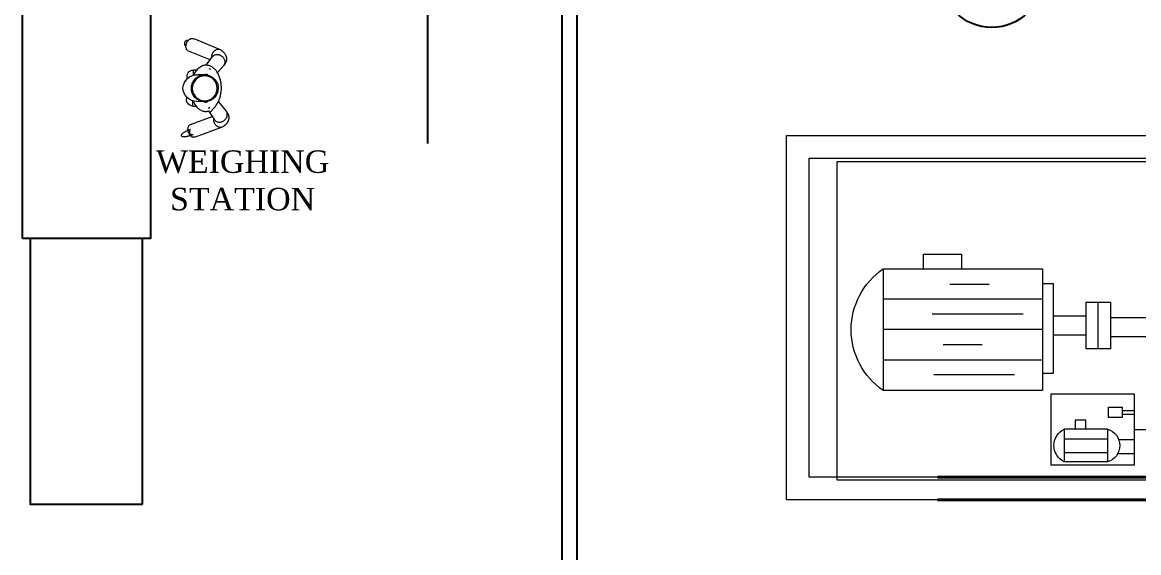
# Model space of a CAD drawing. Header units: millimetres. Extents: x -283029 to -254660, y -24907 to 10674.
# Drawn here: x -279180.2 to -278882, y -18526 to -18384.4 of the extents above; entities that cross this region are included whole.
import ezdxf

# ---------------------------------------------------------------- set-up
doc = ezdxf.new("R2010")
doc.units = ezdxf.units.MM
doc.header["$LTSCALE"] = 100
doc.linetypes.add('HIDDEN', pattern=[0.375, 0.25, -0.125])
for name, color, linetype, lineweight in [('machine layout', 21, 'Continuous', 20), ('RACK', 211, 'Continuous', 9), ('WAL', 52, 'Continuous', 40)]:
    doc.layers.add(name, color=color, linetype=linetype, lineweight=lineweight)

# ---------------------------------------------------------------- blocks, each defined once
blk = doc.blocks.new('mixer top view')
at = {"layer": 'machine layout'}
for p, q in [((6.85, 256.63), (6.85, 32.63)), ((90.85, 256.63), (6.85, 256.63)), ((90.85, 32.63), (90.85, 256.63)), ((35.15, 244.44), (67.15, 244.44)), ((35.15, 244.44), (35.15, 202.44)), ((43.15, 202.44), (43.15, 244.44)), ((51.15, 202.44), (51.15, 244.44)), ((59.15, 202.44), (59.15, 244.44)), ((67.15, 202.44), (67.15, 244.44)), ((31.27, 233.81), (31.27, 223.79)), ((35.15, 233.81), (31.27, 233.81)), ((47.09, 207.58), (47.09, 231.6)), ((63.01, 209.82), (63.01, 231.15)), ((39.24, 216.56), (39.24, 226.88)), ((55.16, 218.35), (55.16, 228.68)), ((31.27, 223.79), (35.15, 223.79)), ((35.15, 202.44), (67.15, 202.44)), ((39.01, 202.44), (39.01, 199.63)), ((62.68, 199.63), (62.68, 202.44)), ((39.01, 199.63), (62.68, 199.63)), ((47.58, 190.97), (47.58, 199.63)), ((52.59, 190.97), (52.59, 199.63)), ((77.38, 196.77), (85.96, 196.77)), ((77.38, 185.33), (77.38, 196.77)), ((79.97, 185.33), (79.97, 196.77)), ((83.57, 185.33), (83.57, 196.77)), ((85.96, 185.33), (85.96, 196.77)), ((75, 193.84), (77.38, 193.84)), ((75, 191.05), (75, 193.84)), ((77.38, 191.05), (75, 191.05)), ((56.23, 187.78), (43.94, 187.78)), ((48.04, 173.65), (48.04, 184.59)), ((53.04, 173.65), (53.04, 184.59)), ((77.38, 185.33), (85.96, 185.33)), ((83.78, 182.6), (83.78, 178.34)), ((72.43, 181.5), (72.43, 178.34)), ((73.38, 181.5), (73.38, 178.34)), ((80.13, 182.35), (80.13, 178.34)), ((77.48, 178.34), (77.48, 174.4)), ((43.03, 173.65), (57.59, 173.65)), ((43.03, 170.65), (43.03, 173.65)), ((57.59, 173.65), (57.59, 170.65)), ((77.48, 174.4), (86.99, 174.4)), ((78.93, 170.65), (18.93, 170.65)), ((18.93, 170.65), (18.93, 62.65)), ((78.93, 62.65), (78.93, 170.65)), ((18.93, 62.65), (78.93, 62.65)), ((41.11, 62.65), (41.11, 59.38)), ((58.1, 59.38), (58.1, 62.65)), ((41.11, 59.38), (58.1, 59.38)), ((46.8, 59.38), (46.8, 49.5)), ((52.23, 59.38), (52.23, 49.5)), ((6.85, 32.63), (90.85, 32.63))]:
    blk.add_line(p, q, dxfattribs=at)
for points in [[(86.88, 178.34), (86.88, 200.2), (68.08, 200.2), (68.08, 178.34)], [(56.23, 184.59), (56.23, 190.97), (43.94, 190.97), (43.94, 184.59)], [(74.33, 181.5), (74.33, 185.09), (71.56, 185.09), (71.56, 181.5)], [(32.6, 99.86), (32.6, 126.94), (58.03, 126.94), (58.03, 99.86)], [(69.45, 41.65), (69.45, 49.5), (29.58, 49.5), (29.58, 41.65)]]:
    blk.add_lwpolyline(points, close=True, dxfattribs=at)
for centre, radius, start, end in [((51.15, 233.61), 19.32, 34.0917, 145.9083), ((81.67, 194.71), 4.76, 25.6924, 154.3076), ((81.67, 186.52), 4.45, 195.4471, 344.5529)]:
    blk.add_arc(centre, radius, start, end, dxfattribs=at)
at = {"layer": 'RACK', "color": 13, "lineweight": 15}
blk.add_lwpolyline([(0, 270), (0, 0), (96, 0), (96, 270)], close=True, dxfattribs=at)
blk.add_lwpolyline([(6, 264), (6, 6), (90, 6), (90, 264), (6, 264)], dxfattribs=at)
at = {"layer": 'WAL', "linetype": 'HIDDEN', "ltscale": 20}
for p, q in [((90, 230.19), (90, -0.81)), ((96, 230.19), (96, -0.81))]:
    blk.add_line(p, q, dxfattribs=at)
blk = doc.blocks.new('HUMAN')
at = {"color": 6, "linetype": 'Continuous', "lineweight": 0}
for p, q in [((49349.91, -19666.91), (49342.56, -19669.01)), ((49342.5, -19669.88), (49342.4, -19669.91)), ((49349.47, -19669.65), (49349.58, -19672.5)), ((49349.49, -19669.38), (49349.49, -19669.38)), ((49353.13, -19672.95), (49353.3, -19669.67)), ((49342.01, -19671.84), (49342.13, -19671.81)), ((49343.52, -19672.48), (49349.51, -19670.77)), ((49346.96, -19676.06), (49347.63, -19675.55)), ((49350.07, -19675.22), (49348.51, -19676.41)), ((49350.42, -19674.95), (49350.22, -19675.1)), ((49350.42, -19674.95), (49350.43, -19674.96)), ((49346.96, -19676.06), (49347.78, -19677.14)), ((49354.41, -19680.91), (49352.86, -19682.1)), ((49354.76, -19680.64), (49354.57, -19680.79)), ((49354.75, -19680.63), (49354.76, -19680.64)), ((49360, -19679.89), (49357.54, -19679.35)), ((49351.96, -19682.61), (49352.78, -19683.68)), ((49353.45, -19683.17), (49352.78, -19683.68)), ((49357.94, -19683.25), (49354.71, -19688.58)), ((49356.29, -19682.73), (49359.01, -19683.58)), ((49357.81, -19690.41), (49361.76, -19683.88)), ((49354.99, -19690.1), (49354.93, -19690.2)), ((49356.27, -19690.97), (49356.32, -19690.88))]:
    blk.add_line(p, q, dxfattribs=at)
for points in [[(49353.29, -19669.72), (49353.3, -19669.69), (49353.31, -19669.58), (49353.31, -19669.5), (49353.32, -19669.43), (49353.32, -19669.36), (49353.31, -19669.21), (49353.3, -19669.07), (49353.29, -19668.95), (49353.27, -19668.84), (49353.24, -19668.74), (49353.22, -19668.64), (49353.19, -19668.54), (49353.16, -19668.47), (49353.13, -19668.4), (49353.1, -19668.31), (49353.04, -19668.2), (49352.99, -19668.1), (49352.93, -19668.01), (49352.88, -19667.94), (49352.83, -19667.87), (49352.78, -19667.81), (49352.72, -19667.73), (49352.64, -19667.65), (49352.57, -19667.58), (49352.51, -19667.53), (49352.46, -19667.48), (49352.39, -19667.43), (49352.32, -19667.37), (49352.23, -19667.31), (49352.13, -19667.25), (49352.03, -19667.19), (49351.95, -19667.15), (49351.85, -19667.1), (49351.75, -19667.06), (49351.64, -19667.02), (49351.51, -19666.98), (49351.37, -19666.94), (49351.23, -19666.91), (49351.09, -19666.89), (49350.93, -19666.87), (49350.77, -19666.86), (49350.69, -19666.86), (49350.62, -19666.85), (49350.56, -19666.85), (49350.51, -19666.85), (49350.47, -19666.86), (49350.4, -19666.86), (49350.32, -19666.86), (49350.22, -19666.87), (49350.12, -19666.88)], [(49342.4, -19669.91), (49342.16, -19669.98), (49341.95, -19670.04), (49341.77, -19670.1), (49341.61, -19670.16), (49341.46, -19670.21), (49341.31, -19670.26), (49341.19, -19670.31), (49341.08, -19670.35), (49341, -19670.38), (49340.94, -19670.41), (49340.9, -19670.43), (49340.86, -19670.45), (49340.8, -19670.47), (49340.73, -19670.51), (49340.64, -19670.55), (49340.55, -19670.6), (49340.47, -19670.64), (49340.32, -19670.73), (49340.19, -19670.82), (49340.12, -19670.87), (49340.06, -19670.92), (49340, -19670.98), (49339.92, -19671.07), (49339.87, -19671.13), (49339.84, -19671.2), (49339.81, -19671.26), (49339.8, -19671.34), (49339.8, -19671.41), (49339.81, -19671.47), (49339.83, -19671.52), (49339.88, -19671.59), (49339.95, -19671.65), (49340.04, -19671.71), (49340.14, -19671.74), (49340.27, -19671.78), (49340.39, -19671.79), (49340.51, -19671.8), (49340.64, -19671.81), (49340.83, -19671.8), (49340.98, -19671.79), (49341.12, -19671.77), (49341.26, -19671.75), (49341.48, -19671.72), (49341.72, -19671.67), (49341.98, -19671.62), (49342.24, -19671.55), (49342.51, -19671.48), (49342.79, -19671.41)], [(49343.52, -19672.48), (49343.51, -19672.48), (49343.35, -19672.51), (49343.2, -19672.51), (49343.04, -19672.49), (49342.86, -19672.44), (49342.69, -19672.35), (49342.52, -19672.23), (49342.35, -19672.08), (49342.2, -19671.9), (49342.06, -19671.7), (49341.94, -19671.48), (49341.85, -19671.25), (49341.78, -19671.02), (49341.74, -19670.79), (49341.72, -19670.58), (49341.72, -19670.37), (49341.74, -19670.15), (49341.77, -19669.96), (49341.82, -19669.78), (49341.88, -19669.64), (49341.95, -19669.51), (49342.02, -19669.41)], [(49349.29, -19667.33), (49349.21, -19667.44), (49349.13, -19667.57), (49349.05, -19667.72), (49348.98, -19667.9), (49348.93, -19668.1), (49348.9, -19668.32), (49348.88, -19668.53), (49348.89, -19668.75), (49348.93, -19668.99), (49348.98, -19669.22), (49349.07, -19669.45), (49349.18, -19669.67), (49349.32, -19669.87), (49349.47, -19670.05), (49349.49, -19670.07)], [(49349.47, -19669.65), (49349.47, -19669.61), (49349.48, -19669.4), (49349.53, -19669.21), (49349.6, -19669.03), (49349.7, -19668.85), (49349.82, -19668.69), (49349.95, -19668.55), (49350.09, -19668.43), (49350.23, -19668.34), (49350.36, -19668.26)], [(49350.36, -19668.26), (49350.51, -19668.19), (49350.67, -19668.13), (49350.86, -19668.08), (49351.06, -19668.04), (49351.29, -19668.02), (49351.54, -19668.02), (49351.76, -19668.05), (49351.99, -19668.1), (49352.22, -19668.18), (49352.44, -19668.28), (49352.65, -19668.41), (49352.84, -19668.57), (49353, -19668.76), (49353.13, -19668.95), (49353.22, -19669.16), (49353.28, -19669.38), (49353.3, -19669.59), (49353.29, -19669.67)], [(49342.79, -19671.41), (49342.78, -19671.41), (49342.67, -19671.42), (49342.56, -19671.41), (49342.45, -19671.38), (49342.34, -19671.31), (49342.23, -19671.22), (49342.14, -19671.1), (49342.06, -19670.96), (49342.01, -19670.8), (49341.99, -19670.64), (49341.99, -19670.49), (49342.02, -19670.34), (49342.07, -19670.22), (49342.13, -19670.11)], [(49347.79, -19677.14), (49347.73, -19676.86), (49347.67, -19676.46), (49347.63, -19676.05), (49347.63, -19675.63), (49347.65, -19675.22), (49347.7, -19674.91), (49347.76, -19674.61), (49347.85, -19674.31), (49347.97, -19674.02), (49348.08, -19673.8), (49348.21, -19673.59), (49348.35, -19673.38), (49348.52, -19673.19), (49348.68, -19673.04), (49348.85, -19672.9), (49349.02, -19672.78), (49349.19, -19672.67), (49349.38, -19672.58), (49349.58, -19672.5)], [(49349.56, -19672), (49351.74, -19672.42), (49352.11, -19672.52), (49352.51, -19672.66), (49352.91, -19672.84), (49353.29, -19673.03), (49353.66, -19673.26), (49354.01, -19673.5), (49354.48, -19673.86), (49354.92, -19674.25), (49355.33, -19674.67), (49355.71, -19675.12), (49356.07, -19675.59), (49356.34, -19676), (49356.59, -19676.43), (49356.82, -19676.87), (49357.02, -19677.33), (49357.2, -19677.79), (49357.34, -19678.27), (49357.44, -19678.7), (49357.51, -19679.14), (49357.55, -19679.58), (49357.55, -19680.02), (49357.53, -19680.41)], [(49350.35, -19673), (49350.13, -19673.08), (49349.91, -19673.17)], [(49350.9, -19674.71), (49350.82, -19674.7), (49350.69, -19674.7), (49350.56, -19674.71), (49350.47, -19674.73), (49350.38, -19674.76), (49350.3, -19674.8)], [(49354.45, -19680.89), (49354.63, -19680.88), (49354.72, -19680.86), (49354.8, -19680.83), (49354.86, -19680.8), (49354.91, -19680.76), (49354.97, -19680.69), (49355.01, -19680.62), (49355.08, -19680.46), (49355.12, -19680.28), (49355.13, -19680.24)], [(49356.34, -19681.6), (49356.49, -19681.41), (49356.63, -19681.22)], [(49357.53, -19680.41), (49357.49, -19680.61), (49357.44, -19680.84), (49357.39, -19680.99), (49357.34, -19681.15), (49357.28, -19681.31), (49357.22, -19681.48), (49357.15, -19681.66), (49357.07, -19681.82), (49356.99, -19681.97), (49356.91, -19682.1)], [(49361.85, -19683.69), (49361.89, -19683.59), (49361.92, -19683.51), (49361.94, -19683.44), (49361.95, -19683.4), (49361.96, -19683.36), (49361.98, -19683.31), (49361.99, -19683.25), (49362.02, -19683.14), (49362.04, -19683.05), (49362.06, -19682.96), (49362.09, -19682.78), (49362.11, -19682.6), (49362.12, -19682.41), (49362.12, -19682.28), (49362.11, -19682.15), (49362.1, -19682.01), (49362.07, -19681.87), (49362.05, -19681.74), (49362.02, -19681.64), (49361.99, -19681.54), (49361.96, -19681.44), (49361.9, -19681.31), (49361.84, -19681.18), (49361.8, -19681.11), (49361.76, -19681.04), (49361.73, -19680.98), (49361.69, -19680.93), (49361.65, -19680.86), (49361.59, -19680.79), (49361.52, -19680.7), (49361.46, -19680.63), (49361.41, -19680.58), (49361.36, -19680.53), (49361.31, -19680.48), (49361.24, -19680.43), (49361.17, -19680.37), (49361.08, -19680.31), (49360.94, -19680.21), (49360.81, -19680.15), (49360.68, -19680.08), (49360.55, -19680.03), (49360.43, -19679.99), (49360.31, -19679.95), (49360.28, -19679.94), (49360.23, -19679.93), (49360.17, -19679.91), (49360.08, -19679.9), (49359.97, -19679.88), (49359.94, -19679.87)], [(49360.58, -19683.09), (49360.68, -19682.97), (49360.79, -19682.82), (49360.89, -19682.66), (49360.98, -19682.47), (49361.06, -19682.25), (49361.12, -19682.02), (49361.15, -19681.79), (49361.17, -19681.56), (49361.15, -19681.32), (49361.11, -19681.07), (49361.03, -19680.84), (49360.93, -19680.61), (49360.8, -19680.41), (49360.64, -19680.23), (49360.46, -19680.09), (49360.27, -19679.98), (49360.07, -19679.9), (49360, -19679.89)], [(49356.91, -19682.1), (49356.81, -19682.23), (49356.64, -19682.42), (49356.45, -19682.6), (49356.24, -19682.76), (49356.02, -19682.9), (49355.81, -19683.01), (49355.6, -19683.1), (49355.38, -19683.17), (49355.15, -19683.22), (49354.85, -19683.27), (49354.54, -19683.29), (49354.23, -19683.29), (49353.92, -19683.26), (49353.5, -19683.19), (49353.09, -19683.07), (49352.67, -19682.93), (49352.27, -19682.75), (49351.99, -19682.61), (49351.96, -19682.6)], [(49361.19, -19684.37), (49361.07, -19684.42), (49360.92, -19684.46), (49360.75, -19684.49), (49360.57, -19684.51), (49360.36, -19684.51), (49360.14, -19684.48), (49359.93, -19684.44), (49359.72, -19684.37), (49359.5, -19684.28), (49359.29, -19684.16), (49359.09, -19684.02), (49358.91, -19683.86), (49358.75, -19683.67), (49358.62, -19683.48), (49358.61, -19683.46)], [(49359.01, -19683.58), (49359.05, -19683.59), (49359.25, -19683.63), (49359.44, -19683.64), (49359.63, -19683.62), (49359.84, -19683.57), (49360.03, -19683.5), (49360.19, -19683.41), (49360.34, -19683.31), (49360.47, -19683.2), (49360.58, -19683.09)], [(49359.27, -19683.64), (49359.28, -19683.64), (49359.28, -19683.64)], [(49354.71, -19688.58), (49354.71, -19688.58), (49354.64, -19688.73), (49354.59, -19688.88), (49354.57, -19689.04), (49354.58, -19689.22), (49354.62, -19689.41), (49354.68, -19689.61), (49354.79, -19689.81), (49354.92, -19690.01), (49355.08, -19690.19), (49355.26, -19690.36), (49355.45, -19690.51), (49355.66, -19690.64), (49355.87, -19690.74), (49356.07, -19690.82), (49356.27, -19690.87), (49356.49, -19690.91), (49356.69, -19690.93), (49356.86, -19690.92), (49357.02, -19690.9), (49357.16, -19690.87), (49357.28, -19690.83)], [(49356.01, -19691.18), (49355.89, -19691.21), (49355.75, -19691.22), (49355.61, -19691.21), (49355.46, -19691.17), (49355.31, -19691.1), (49355.17, -19691.01), (49355.06, -19690.91), (49354.97, -19690.79), (49354.9, -19690.66), (49354.87, -19690.54), (49354.86, -19690.42), (49354.88, -19690.3), (49354.93, -19690.2), (49354.93, -19690.2)]]:
    blk.add_lwpolyline(points, dxfattribs=at)
blk.add_circle((49352.32, -19678), 3.32, dxfattribs=at)
for centre, radius, start, end in [((49350.24, -19668.09), 1.22, 95.9927, 141.7069), ((49342.86, -19669.99), 1.03, 106.8811, 145.192), ((49342.54, -19670.4), 0.504, 106.5491, 145.1516), ((49350.57, -19674.18), 1.2, 100.3515, 123.1993), ((49350.87, -19674.93), 2, 104.9439, 118.6069), ((49352.32, -19678), 3.58, 128.9131, 305.7903), ((49352.32, -19678), 3.6, 121.9182, 132.8253), ((49350.78, -19675.32), 0.702, 132.7281, 168.8647), ((49352.32, -19678), 3.58, 121.8838, 125.8305), ((49352.32, -19678), 3.6, 312.8368, 121.9068), ((49348, -19677.42), 1.71, 127.3718, 237.1443), ((49350.8, -19679.4), 3.77, 127.3718, 214.4472), ((49348, -19677.42), 0.342, 137.5779, 152.0035), ((49350.57, -19679.1), 3.77, 220.2964, 307.3718), ((49352.32, -19678), 3.6, 301.9068, 312.8368), ((49352.32, -19678), 3.58, 308.9533, 312.8597), ((49355.55, -19680.7), 1.2, 311.5107, 334.4236), ((49354.9, -19680.21), 2, 316.1146, 329.8197), ((49351.74, -19682.32), 1.71, 197.5975, 307.3718), ((49351.74, -19682.32), 0.342, 282.6454, 297.2611), ((49360.72, -19683.25), 1.22, 293.0367, 338.7508), ((49356.94, -19689.86), 1.03, 289.5516, 327.8625), ((49355.84, -19690.7), 0.504, 289.5919, 328.1945)]:
    blk.add_arc(centre, radius, start, end, dxfattribs=at)

msp = doc.modelspace()

# ---------------------------------------------------------------- linework, layer by layer
at = {"color": 2}
for p, q in [((-279032, -18573.33), (-279032, -17826.71)), ((-279036, -18573.33), (-279036, -18015.49))]:
    msp.add_line(p, q, dxfattribs=at)
at = {"color": 3}
msp.add_line((-279072, -18336.82), (-279072, -18416.78), dxfattribs=at)
at = {"color": 1}
msp.add_lwpolyline([(-279180.18, -18442.1), (-279180.18, -18351.97), (-279145.96, -18351.97), (-279145.96, -18442.1)], close=True, dxfattribs=at)
msp.add_lwpolyline([(-279148.07, -18513.1), (-279148.07, -18442.1), (-279178.07, -18442.1), (-279178.07, -18513.1)], close=True)
at = {"color": 85, "true_color": 0x58ba48}
msp.add_circle((-278921.25, -18372.27), 13.55, dxfattribs=at)

# ---------------------------------------------------------------- block references
at = {"xscale": -1, "rotation": 216.3581187113555}
msp.add_blockref('HUMAN', (-307210.52, -63506.83), dxfattribs=at)
at = {"lineweight": 0, "xscale": -1.013078490086628, "yscale": 1.013078490086628, "zscale": 1.013078490086628, "rotation": 90}
msp.add_blockref('mixer top view', (-278702.58, -18414.66), dxfattribs=at)

# ---------------------------------------------------------------- texts
at = {"color": 3, "insert": (-279085.53, -18418.62), "char_height": 6, "attachment_point": 3}
msp.add_mtext_dynamic_manual_height_columns('\\pxqc;{\\fTimes New Roman|b0|i0|c0|p18;WEIGHING STATION}', width=71.6448, gutter_width=12.5, heights=[22.76], dxfattribs=at)

doc.saveas('drawing.dxf')
